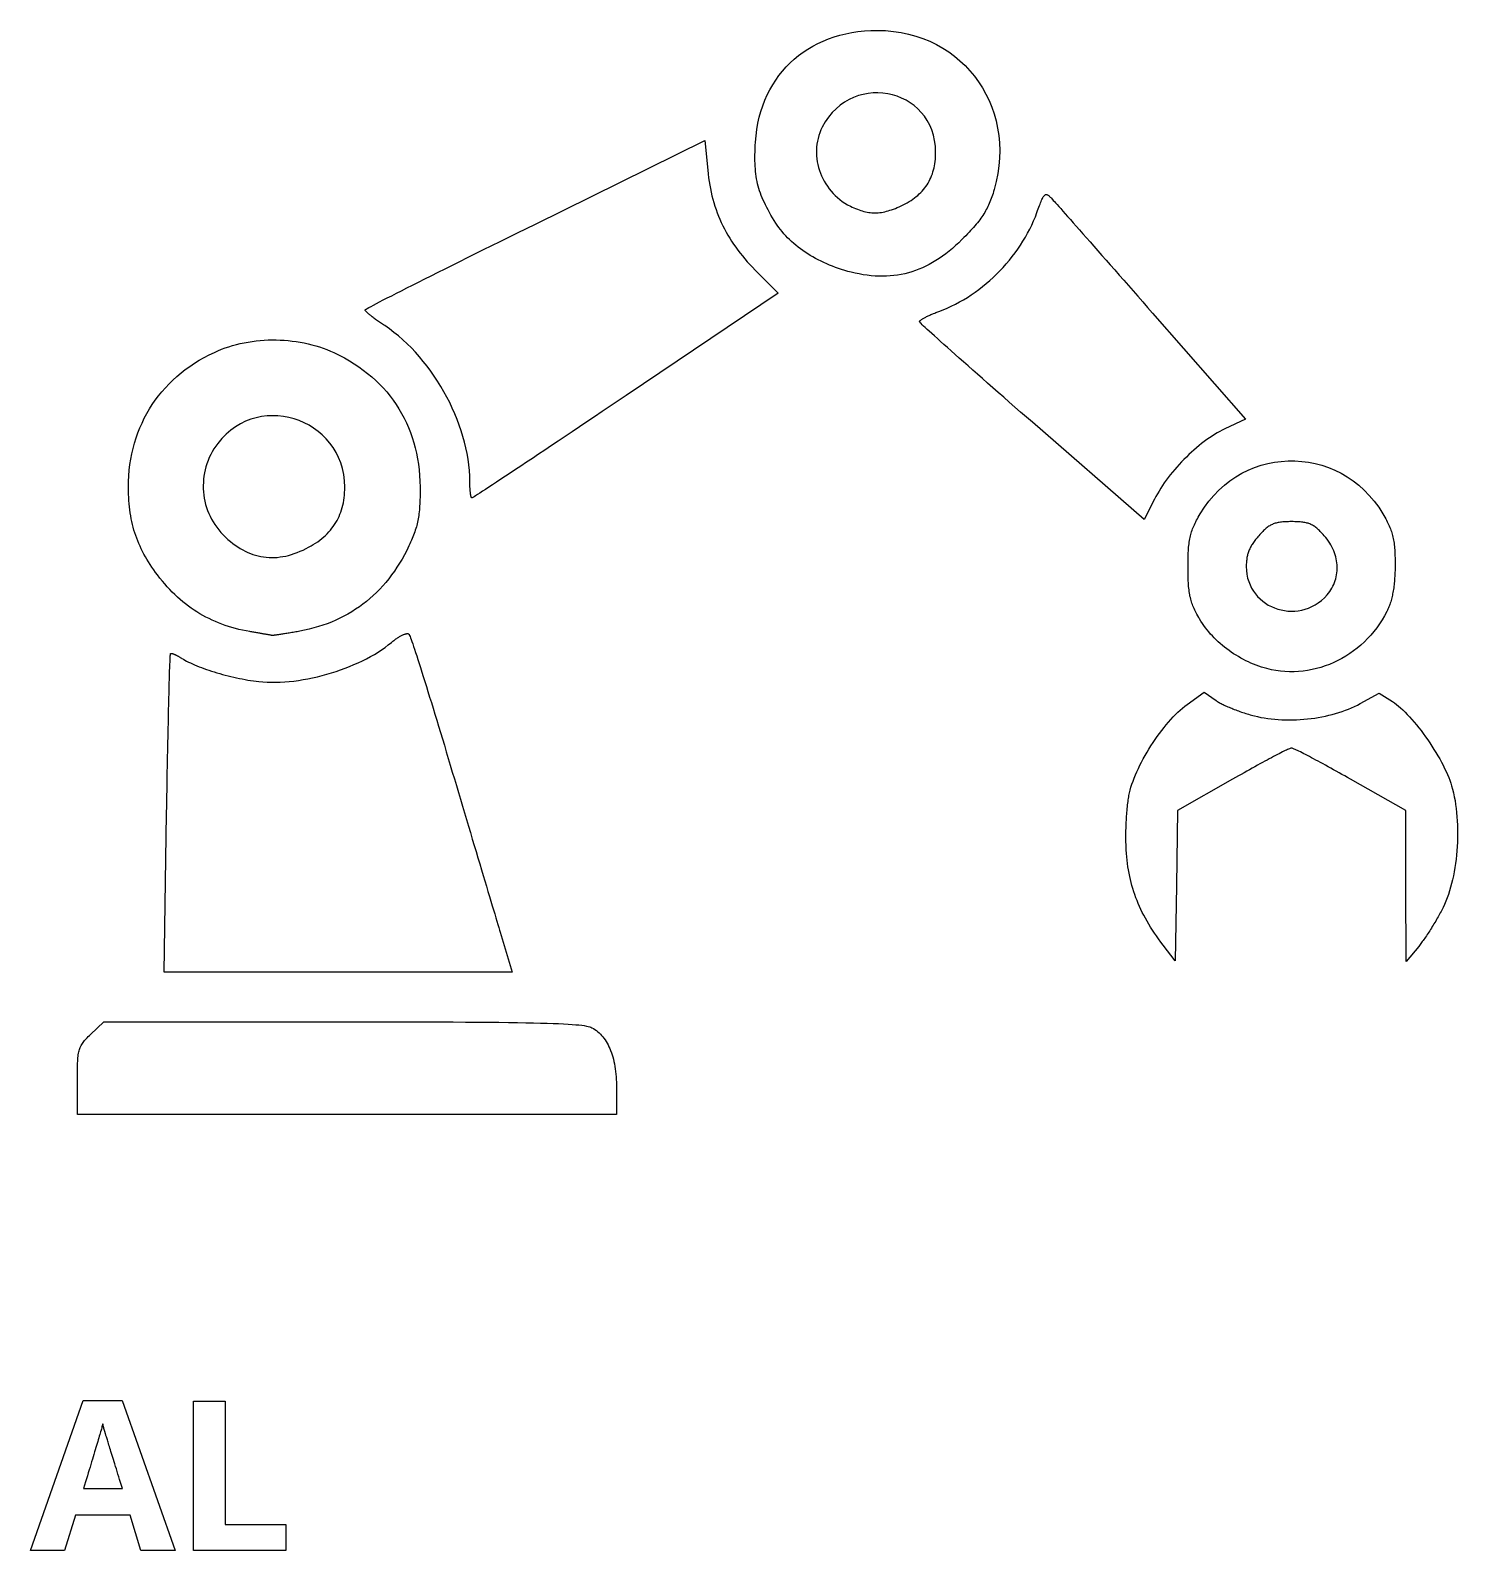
# Model space of a CAD drawing. Extents: x -419 to 419, y -275 to 1047.
# Drawn here: x 180.2 to 417.1, y 187.4 to 439.8 of the extents above; entities that cross this region are included whole.
import ezdxf

# ---------------------------------------------------------------- set-up
doc = ezdxf.new("R2010")
doc.units = 0
doc.layers.get('0').update_dxf_attribs({"linetype": 'CONTINUOUS'})

msp = doc.modelspace()

# ---------------------------------------------------------------- linework, layer by layer
for points in [[(315.93, 399.81), (315.41, 399.96), (314.89, 400.12), (314.38, 400.28), (313.88, 400.46), (313.38, 400.65), (312.89, 400.84), (312.41, 401.05), (311.93, 401.26), (311.47, 401.49), (311.01, 401.72), (310.56, 401.96), (310.12, 402.2), (309.68, 402.46), (309.26, 402.72), (308.85, 402.99), (308.44, 403.27), (308.05, 403.55), (307.66, 403.84), (307.29, 404.14), (306.93, 404.45), (306.58, 404.76), (306.24, 405.08), (305.91, 405.4), (305.6, 405.73), (305.29, 406.06), (305, 406.4), (304.72, 406.75), (304.46, 407.1), (304.21, 407.45), (303.97, 407.81), (303.69, 408.27), (303.41, 408.72), (303.15, 409.16), (302.91, 409.59), (302.67, 410.01), (302.46, 410.42), (302.25, 410.83), (302.06, 411.23), (301.88, 411.62), (301.71, 412.01), (301.55, 412.41), (301.41, 412.79), (301.28, 413.18), (301.16, 413.57), (301.05, 413.96), (300.95, 414.36), (300.86, 414.75), (300.78, 415.15), (300.71, 415.56), (300.65, 415.98), (300.61, 416.4), (300.57, 416.83), (300.54, 417.27), (300.51, 417.72), (300.5, 418.18), (300.5, 418.66), (300.5, 419.15), (300.51, 419.65), (300.53, 420.17), (300.56, 420.71), (300.59, 421.26), (300.68, 422.33), (300.82, 423.38), (301, 424.4), (301.22, 425.39), (301.49, 426.35), (301.8, 427.29), (302.15, 428.21), (302.54, 429.09), (302.97, 429.94), (303.44, 430.77), (303.95, 431.56), (304.49, 432.32), (305.08, 433.05), (305.69, 433.74), (306.34, 434.41), (307.03, 435.03), (307.75, 435.63), (308.5, 436.18), (309.28, 436.7), (310.09, 437.19), (310.93, 437.63), (311.81, 438.04), (312.71, 438.4), (313.63, 438.73), (314.59, 439.01), (315.57, 439.25), (316.57, 439.45), (317.6, 439.61), (318.66, 439.72), (319.73, 439.79), (320.83, 439.82), (322.18, 439.78), (323.49, 439.66), (324.77, 439.47), (326.01, 439.21), (327.22, 438.87), (328.39, 438.47), (329.52, 438.01), (330.61, 437.48), (331.66, 436.89), (332.66, 436.24), (333.61, 435.54), (334.51, 434.78), (335.37, 433.97), (336.17, 433.12), (336.92, 432.21), (337.62, 431.27), (338.25, 430.28), (338.83, 429.25), (339.35, 428.19), (339.8, 427.09), (340.19, 425.96), (340.52, 424.79), (340.77, 423.61), (340.96, 422.39), (341.08, 421.15), (341.12, 419.9), (341.09, 418.62), (340.99, 417.33), (340.8, 416.03), (340.54, 414.71), (340.2, 413.39), (340.1, 413.07), (340.01, 412.76), (339.91, 412.46), (339.81, 412.17), (339.71, 411.89), (339.61, 411.61), (339.5, 411.34), (339.39, 411.08), (339.27, 410.82), (339.16, 410.57), (339.03, 410.32), (338.9, 410.07), (338.77, 409.83), (338.63, 409.58), (338.48, 409.34), (338.32, 409.1), (338.16, 408.86), (337.99, 408.62), (337.81, 408.38), (337.63, 408.13), (337.43, 407.88), (337.22, 407.63), (337.01, 407.37), (336.78, 407.11), (336.54, 406.85), (336.29, 406.57), (336.03, 406.29), (335.76, 406.01), (335.48, 405.71), (335.18, 405.41), (334.86, 405.09), (334.33, 404.57), (333.8, 404.08), (333.26, 403.61), (332.72, 403.16), (332.18, 402.73), (331.63, 402.33), (331.09, 401.95), (330.53, 401.6), (329.98, 401.26), (329.42, 400.95), (328.85, 400.67), (328.29, 400.4), (327.71, 400.16), (327.14, 399.94), (326.55, 399.75), (325.97, 399.57), (325.38, 399.42), (324.78, 399.3), (324.18, 399.19), (323.57, 399.11), (322.95, 399.05), (322.33, 399.01), (321.71, 399), (321.08, 399), (320.44, 399.03), (319.79, 399.08), (319.14, 399.16), (318.48, 399.25), (317.81, 399.37), (317.14, 399.51), (316.45, 399.67), (316.45, 399.67)], [(325.44, 411.02), (325.77, 411.2), (326.09, 411.39), (326.4, 411.58), (326.7, 411.78), (326.99, 411.99), (327.26, 412.21), (327.53, 412.43), (327.78, 412.66), (328.02, 412.9), (328.25, 413.14), (328.47, 413.39), (328.68, 413.65), (328.88, 413.92), (329.06, 414.19), (329.24, 414.47), (329.4, 414.76), (329.55, 415.06), (329.69, 415.36), (329.82, 415.67), (329.94, 415.99), (330.04, 416.31), (330.14, 416.64), (330.22, 416.98), (330.29, 417.33), (330.35, 417.68), (330.41, 418.04), (330.44, 418.41), (330.47, 418.79), (330.49, 419.17), (330.49, 419.56), (330.45, 420.57), (330.32, 421.53), (330.12, 422.44), (329.85, 423.29), (329.5, 424.1), (329.09, 424.86), (328.63, 425.56), (328.11, 426.2), (327.54, 426.8), (326.92, 427.33), (326.26, 427.81), (325.57, 428.23), (324.85, 428.59), (324.09, 428.89), (323.32, 429.12), (322.53, 429.3), (321.73, 429.41), (320.91, 429.46), (320.1, 429.44), (319.28, 429.36), (318.47, 429.2), (317.67, 428.98), (316.88, 428.69), (316.12, 428.33), (315.37, 427.9), (314.66, 427.39), (313.98, 426.81), (313.33, 426.16), (312.73, 425.43), (312.18, 424.62), (311.67, 423.73), (311.46, 423.28), (311.27, 422.83), (311.11, 422.36), (310.97, 421.89), (310.87, 421.41), (310.79, 420.93), (310.74, 420.44), (310.71, 419.96), (310.71, 419.47), (310.73, 418.98), (310.78, 418.5), (310.85, 418.01), (310.94, 417.53), (311.06, 417.06), (311.21, 416.58), (311.37, 416.12), (311.56, 415.66), (311.77, 415.21), (312, 414.77), (312.25, 414.34), (312.53, 413.93), (312.82, 413.52), (313.14, 413.13), (313.47, 412.75), (313.83, 412.39), (314.2, 412.05), (314.59, 411.72), (315, 411.42), (315.43, 411.13), (315.87, 410.87), (316.34, 410.62), (316.63, 410.48), (316.93, 410.34), (317.21, 410.22), (317.5, 410.11), (317.78, 410), (318.05, 409.91), (318.32, 409.83), (318.59, 409.75), (318.86, 409.69), (319.12, 409.63), (319.38, 409.59), (319.64, 409.56), (319.91, 409.53), (320.17, 409.52), (320.43, 409.52), (320.69, 409.52), (320.96, 409.54), (321.22, 409.57), (321.49, 409.6), (321.77, 409.65), (322.04, 409.71), (322.32, 409.78), (322.61, 409.86), (322.89, 409.94), (323.19, 410.04), (323.49, 410.15), (323.8, 410.27), (324.11, 410.4), (324.43, 410.54), (324.76, 410.69), (325.1, 410.85), (325.1, 410.85)], [(253.02, 367.67), (252.89, 368.61), (252.72, 369.55), (252.53, 370.5), (252.3, 371.45), (252.04, 372.39), (251.74, 373.34), (251.42, 374.29), (251.07, 375.23), (250.68, 376.16), (250.27, 377.09), (249.84, 378.01), (249.37, 378.92), (248.88, 379.82), (248.37, 380.7), (247.83, 381.57), (247.27, 382.42), (246.69, 383.25), (246.08, 384.07), (245.46, 384.86), (244.81, 385.63), (244.15, 386.37), (243.47, 387.09), (242.77, 387.79), (242.05, 388.45), (241.32, 389.08), (240.58, 389.68), (239.82, 390.25), (239.05, 390.79), (238.87, 390.91), (238.69, 391.02), (238.52, 391.14), (238.35, 391.26), (238.18, 391.38), (238.02, 391.49), (237.86, 391.61), (237.7, 391.72), (237.55, 391.83), (237.4, 391.94), (237.26, 392.05), (237.12, 392.15), (236.99, 392.25), (236.87, 392.35), (236.75, 392.45), (236.63, 392.54), (236.52, 392.63), (236.42, 392.71), (236.33, 392.8), (236.24, 392.87), (236.16, 392.95), (236.08, 393.02), (236.02, 393.08), (235.96, 393.15), (235.91, 393.2), (235.87, 393.25), (235.83, 393.3), (235.81, 393.34), (235.79, 393.37), (235.79, 393.4), (235.79, 393.43), (235.84, 393.47), (235.96, 393.55), (236.16, 393.66), (236.43, 393.81), (236.78, 393.99), (237.19, 394.21), (237.67, 394.46), (238.21, 394.74), (238.82, 395.06), (239.48, 395.4), (240.21, 395.77), (240.99, 396.17), (241.83, 396.6), (242.72, 397.05), (243.67, 397.52), (244.66, 398.02), (245.7, 398.54), (246.78, 399.09), (247.91, 399.65), (249.08, 400.24), (250.28, 400.84), (251.53, 401.46), (252.81, 402.09), (254.12, 402.75), (255.46, 403.41), (256.84, 404.09), (258.24, 404.79), (259.66, 405.49), (261.11, 406.21), (262.58, 406.93), (264.07, 407.66), (292.2, 421.51), (292.66, 416.6), (292.72, 415.98), (292.8, 415.36), (292.89, 414.75), (292.99, 414.14), (293.1, 413.54), (293.23, 412.95), (293.37, 412.37), (293.52, 411.79), (293.68, 411.22), (293.86, 410.65), (294.04, 410.09), (294.25, 409.54), (294.46, 408.99), (294.69, 408.45), (294.92, 407.91), (295.18, 407.38), (295.44, 406.86), (295.72, 406.34), (296.01, 405.82), (296.31, 405.31), (296.63, 404.81), (296.96, 404.31), (297.31, 403.82), (297.66, 403.33), (298.03, 402.84), (298.42, 402.36), (298.81, 401.88), (299.22, 401.41), (299.65, 400.94), (300.08, 400.48), (300.53, 400.02), (304.37, 396.19), (279.12, 379.19), (277.78, 378.29), (276.46, 377.4), (275.16, 376.52), (273.88, 375.66), (272.62, 374.82), (271.38, 373.99), (270.17, 373.18), (268.99, 372.39), (267.84, 371.62), (266.72, 370.87), (265.63, 370.14), (264.57, 369.44), (263.56, 368.76), (262.58, 368.1), (261.64, 367.48), (260.74, 366.88), (259.89, 366.32), (259.08, 365.78), (258.32, 365.28), (257.6, 364.81), (256.94, 364.37), (256.33, 363.97), (255.78, 363.61), (255.28, 363.29), (254.84, 363), (254.46, 362.76), (254.14, 362.55), (253.89, 362.39), (253.7, 362.28), (253.58, 362.21), (253.52, 362.18), (253.51, 362.19), (253.49, 362.2), (253.47, 362.22), (253.45, 362.24), (253.44, 362.27), (253.42, 362.31), (253.4, 362.36), (253.39, 362.41), (253.37, 362.47), (253.36, 362.53), (253.34, 362.6), (253.33, 362.68), (253.31, 362.76), (253.3, 362.84), (253.29, 362.93), (253.28, 363.03), (253.27, 363.13), (253.25, 363.23), (253.24, 363.34), (253.23, 363.45), (253.23, 363.57), (253.22, 363.69), (253.21, 363.81), (253.2, 363.94), (253.2, 364.07), (253.19, 364.2), (253.19, 364.33), (253.19, 364.47), (253.18, 364.61), (253.18, 364.75), (253.18, 364.9), (253.18, 364.9), (253.16, 365.81), (253.11, 366.74)], [(344.6, 376.44), (343.64, 377.28), (342.7, 378.1), (341.78, 378.91), (340.87, 379.71), (339.98, 380.48), (339.11, 381.25), (338.27, 381.99), (337.45, 382.72), (336.65, 383.42), (335.87, 384.1), (335.13, 384.76), (334.41, 385.4), (333.72, 386.01), (333.06, 386.59), (332.44, 387.15), (331.85, 387.68), (331.29, 388.18), (330.77, 388.65), (330.29, 389.08), (329.84, 389.48), (329.44, 389.85), (329.08, 390.18), (328.76, 390.48), (328.48, 390.73), (328.25, 390.95), (328.07, 391.13), (327.93, 391.27), (327.84, 391.36), (327.81, 391.41), (327.8, 391.44), (327.81, 391.47), (327.82, 391.5), (327.84, 391.54), (327.88, 391.58), (327.92, 391.62), (327.96, 391.67), (328.02, 391.71), (328.09, 391.76), (328.16, 391.81), (328.24, 391.87), (328.32, 391.92), (328.42, 391.98), (328.52, 392.04), (328.62, 392.1), (328.74, 392.16), (328.86, 392.22), (328.98, 392.29), (329.11, 392.35), (329.25, 392.42), (329.39, 392.48), (329.53, 392.55), (329.68, 392.62), (329.84, 392.68), (330, 392.75), (330.16, 392.82), (330.33, 392.89), (330.5, 392.95), (330.67, 393.02), (330.85, 393.09), (331.03, 393.15), (331.72, 393.42), (332.41, 393.71), (333.09, 394.02), (333.77, 394.36), (334.44, 394.72), (335.1, 395.09), (335.76, 395.49), (336.4, 395.91), (337.03, 396.35), (337.66, 396.81), (338.27, 397.28), (338.87, 397.77), (339.47, 398.28), (340.04, 398.81), (340.61, 399.35), (341.16, 399.91), (341.69, 400.47), (342.21, 401.06), (342.72, 401.65), (343.2, 402.26), (343.68, 402.88), (344.13, 403.51), (344.56, 404.16), (344.98, 404.81), (345.38, 405.47), (345.75, 406.14), (346.11, 406.81), (346.44, 407.5), (346.75, 408.19), (347.04, 408.88), (347.3, 409.59), (347.42, 409.91), (347.53, 410.21), (347.63, 410.48), (347.73, 410.74), (347.82, 410.98), (347.91, 411.21), (347.99, 411.41), (348.07, 411.6), (348.14, 411.76), (348.21, 411.91), (348.28, 412.05), (348.35, 412.17), (348.42, 412.27), (348.48, 412.35), (348.54, 412.43), (348.61, 412.48), (348.67, 412.52), (348.73, 412.55), (348.8, 412.57), (348.86, 412.57), (348.93, 412.56), (349, 412.53), (349.08, 412.5), (349.15, 412.45), (349.23, 412.39), (349.31, 412.32), (349.4, 412.24), (349.5, 412.15), (349.59, 412.05), (349.7, 411.94), (349.81, 411.82), (349.9, 411.73), (350.02, 411.59), (350.19, 411.4), (350.4, 411.17), (350.64, 410.89), (350.93, 410.57), (351.24, 410.22), (351.6, 409.82), (351.98, 409.38), (352.4, 408.91), (352.85, 408.4), (353.32, 407.86), (353.83, 407.29), (354.36, 406.68), (354.93, 406.05), (355.51, 405.38), (356.12, 404.69), (356.75, 403.97), (357.4, 403.23), (358.08, 402.46), (358.77, 401.68), (359.48, 400.87), (360.21, 400.04), (360.95, 399.2), (361.71, 398.33), (362.48, 397.46), (363.26, 396.57), (364.05, 395.66), (364.86, 394.75), (365.67, 393.82), (366.49, 392.89), (381.94, 375.27), (378.47, 373.64), (378.05, 373.44), (377.63, 373.22), (377.21, 372.98), (376.79, 372.72), (376.36, 372.45), (375.93, 372.16), (375.5, 371.86), (375.06, 371.54), (374.63, 371.21), (374.21, 370.87), (373.78, 370.51), (373.36, 370.14), (372.94, 369.76), (372.52, 369.38), (372.11, 368.98), (371.7, 368.57), (371.31, 368.16), (370.91, 367.74), (370.53, 367.32), (370.16, 366.89), (369.79, 366.45), (369.44, 366.01), (369.09, 365.57), (368.76, 365.12), (368.44, 364.67), (368.13, 364.23), (367.84, 363.78), (367.56, 363.33), (367.3, 362.88), (367.05, 362.44), (366.82, 361.99), (365.11, 358.58), (346.55, 374.74), (345.57, 375.6)], [(216.06, 340.1), (215.45, 340.23), (214.86, 340.36), (214.27, 340.51), (213.7, 340.67), (213.13, 340.84), (212.57, 341.02), (212.02, 341.22), (211.47, 341.43), (210.94, 341.65), (210.41, 341.89), (209.89, 342.14), (209.38, 342.4), (208.88, 342.67), (208.38, 342.96), (207.89, 343.26), (207.41, 343.57), (206.94, 343.9), (206.47, 344.24), (206.01, 344.59), (205.55, 344.96), (205.11, 345.34), (204.67, 345.73), (204.23, 346.14), (203.8, 346.56), (203.38, 347), (202.97, 347.45), (202.56, 347.92), (202.15, 348.39), (201.75, 348.89), (201.36, 349.4), (201.03, 349.83), (200.72, 350.27), (200.42, 350.7), (200.13, 351.14), (199.85, 351.57), (199.59, 352), (199.33, 352.43), (199.09, 352.87), (198.86, 353.3), (198.65, 353.73), (198.44, 354.17), (198.25, 354.61), (198.06, 355.05), (197.89, 355.5), (197.73, 355.95), (197.58, 356.4), (197.44, 356.85), (197.31, 357.32), (197.19, 357.78), (197.08, 358.25), (196.98, 358.73), (196.89, 359.22), (196.81, 359.71), (196.74, 360.21), (196.68, 360.71), (196.63, 361.23), (196.59, 361.75), (196.56, 362.28), (196.54, 362.82), (196.52, 363.37), (196.52, 363.93), (196.53, 364.9), (196.58, 365.85), (196.65, 366.79), (196.76, 367.71), (196.91, 368.63), (197.08, 369.53), (197.29, 370.41), (197.52, 371.29), (197.79, 372.14), (198.08, 372.99), (198.41, 373.81), (198.77, 374.62), (199.15, 375.42), (199.57, 376.2), (200.01, 376.96), (200.48, 377.7), (200.98, 378.42), (201.51, 379.13), (202.07, 379.81), (202.65, 380.48), (203.26, 381.12), (203.89, 381.75), (204.56, 382.35), (205.25, 382.93), (205.96, 383.49), (206.7, 384.03), (207.47, 384.55), (208.26, 385.04), (209.07, 385.5), (209.91, 385.95), (210.78, 386.36), (211.36, 386.62), (211.96, 386.86), (212.56, 387.09), (213.18, 387.3), (213.81, 387.49), (214.44, 387.66), (215.08, 387.81), (215.72, 387.95), (216.37, 388.07), (217.03, 388.17), (217.69, 388.26), (218.36, 388.32), (219.02, 388.37), (219.69, 388.41), (220.36, 388.42), (221.03, 388.42), (221.7, 388.4), (222.37, 388.37), (223.04, 388.31), (223.71, 388.24), (224.37, 388.15), (225.02, 388.05), (225.68, 387.92), (226.32, 387.78), (226.96, 387.62), (227.6, 387.45), (228.22, 387.25), (228.84, 387.04), (229.45, 386.82), (230.05, 386.57), (230.63, 386.31), (231.51, 385.88), (232.36, 385.43), (233.18, 384.96), (233.97, 384.47), (234.74, 383.96), (235.49, 383.42), (236.2, 382.87), (236.89, 382.29), (237.56, 381.7), (238.19, 381.08), (238.8, 380.44), (239.38, 379.79), (239.93, 379.11), (240.46, 378.41), (240.95, 377.7), (241.42, 376.97), (241.86, 376.22), (242.27, 375.45), (242.65, 374.67), (243.01, 373.86), (243.33, 373.04), (243.63, 372.21), (243.89, 371.35), (244.13, 370.49), (244.33, 369.6), (244.5, 368.7), (244.65, 367.78), (244.76, 366.85), (244.85, 365.91), (244.9, 364.95), (244.92, 363.97), (244.92, 363.52), (244.92, 363.09), (244.92, 362.68), (244.91, 362.28), (244.9, 361.9), (244.89, 361.53), (244.87, 361.18), (244.85, 360.84), (244.83, 360.51), (244.81, 360.19), (244.78, 359.87), (244.74, 359.57), (244.7, 359.28), (244.66, 358.99), (244.61, 358.71), (244.56, 358.43), (244.5, 358.16), (244.44, 357.89), (244.37, 357.62), (244.3, 357.36), (244.22, 357.09), (244.13, 356.82), (244.04, 356.55), (243.94, 356.28), (243.84, 356), (243.73, 355.72), (243.61, 355.44), (243.48, 355.15), (243.35, 354.85), (243.21, 354.54), (243.06, 354.22), (242.7, 353.48), (242.32, 352.75), (241.93, 352.04), (241.52, 351.35), (241.09, 350.67), (240.65, 350.02), (240.2, 349.39), (239.73, 348.77), (239.24, 348.17), (238.74, 347.6), (238.23, 347.04), (237.7, 346.5), (237.16, 345.98), (236.6, 345.48), (236.02, 345), (235.44, 344.55), (234.84, 344.11), (234.22, 343.69), (233.59, 343.28), (232.94, 342.9), (232.29, 342.54), (231.61, 342.2), (230.93, 341.88), (230.23, 341.58), (229.52, 341.3), (228.79, 341.04), (228.05, 340.81), (227.29, 340.59), (226.53, 340.39), (225.75, 340.21), (224.95, 340.05), (224.73, 340.01), (224.51, 339.97), (224.28, 339.93), (224.07, 339.9), (223.85, 339.86), (223.64, 339.82), (223.43, 339.79), (223.22, 339.75), (223.02, 339.72), (222.82, 339.68), (222.63, 339.65), (222.44, 339.62), (222.26, 339.6), (222.09, 339.57), (221.92, 339.54), (221.75, 339.52), (221.6, 339.5), (221.45, 339.47), (221.31, 339.45), (221.17, 339.44), (221.05, 339.42), (220.93, 339.41), (220.82, 339.39), (220.72, 339.38), (220.63, 339.37), (220.55, 339.37), (220.48, 339.36), (220.42, 339.36), (220.37, 339.36), (220.33, 339.36), (220.3, 339.36), (220.27, 339.37), (220.24, 339.37), (220.2, 339.38), (220.15, 339.39), (220.09, 339.4), (220.02, 339.41), (219.95, 339.43), (219.87, 339.44), (219.78, 339.46), (219.69, 339.47), (219.59, 339.49), (219.48, 339.51), (219.37, 339.53), (219.25, 339.55), (219.13, 339.57), (219, 339.59), (218.87, 339.62), (218.74, 339.64), (218.6, 339.66), (218.45, 339.69), (218.3, 339.71), (218.15, 339.74), (218, 339.77), (217.84, 339.79), (217.68, 339.82), (217.51, 339.85), (217.35, 339.88), (217.18, 339.91), (217.01, 339.93), (216.84, 339.96), (216.67, 339.99), (216.67, 339.99)], [(226.42, 353.99), (226.82, 354.21), (227.2, 354.44), (227.57, 354.68), (227.93, 354.92), (228.28, 355.18), (228.61, 355.43), (228.92, 355.7), (229.22, 355.97), (229.51, 356.25), (229.79, 356.54), (230.05, 356.83), (230.29, 357.14), (230.52, 357.45), (230.74, 357.77), (230.95, 358.09), (231.14, 358.43), (231.32, 358.77), (231.48, 359.12), (231.63, 359.48), (231.77, 359.84), (231.9, 360.22), (232.01, 360.6), (232.1, 360.99), (232.19, 361.39), (232.26, 361.8), (232.32, 362.22), (232.36, 362.64), (232.4, 363.08), (232.42, 363.52), (232.42, 363.97), (232.38, 365.04), (232.25, 366.07), (232.04, 367.06), (231.76, 368), (231.4, 368.9), (230.97, 369.75), (230.49, 370.55), (229.94, 371.3), (229.34, 372), (228.69, 372.64), (228, 373.24), (227.26, 373.77), (226.49, 374.25), (225.69, 374.66), (224.86, 375.02), (224, 375.32), (223.12, 375.55), (222.24, 375.71), (221.34, 375.81), (220.43, 375.84), (219.52, 375.8), (218.62, 375.69), (217.72, 375.51), (216.84, 375.25), (215.97, 374.92), (215.12, 374.5), (214.29, 374.01), (213.5, 373.44), (212.74, 372.79), (212.01, 372.06), (211.33, 371.24), (211.01, 370.78), (210.7, 370.32), (210.42, 369.85), (210.17, 369.37), (209.94, 368.88), (209.73, 368.38), (209.55, 367.87), (209.39, 367.36), (209.25, 366.85), (209.14, 366.33), (209.05, 365.81), (208.99, 365.29), (208.95, 364.76), (208.93, 364.23), (208.94, 363.71), (208.97, 363.18), (209.03, 362.66), (209.11, 362.14), (209.21, 361.63), (209.33, 361.12), (209.48, 360.61), (209.65, 360.11), (209.85, 359.62), (210.06, 359.14), (210.31, 358.67), (210.57, 358.2), (210.86, 357.75), (211.17, 357.31), (211.5, 356.88), (211.85, 356.46), (212.23, 356.06), (212.63, 355.68), (213.03, 355.31), (213.43, 354.97), (213.83, 354.64), (214.24, 354.34), (214.65, 354.06), (215.07, 353.8), (215.49, 353.56), (215.91, 353.34), (216.33, 353.14), (216.76, 352.96), (217.19, 352.8), (217.63, 352.67), (218.06, 352.55), (218.51, 352.46), (218.95, 352.38), (219.4, 352.33), (219.85, 352.3), (220.3, 352.28), (220.76, 352.29), (221.22, 352.32), (221.69, 352.38), (222.15, 352.45), (222.62, 352.54), (223.1, 352.65), (223.57, 352.79), (224.05, 352.94), (224.53, 353.12), (225.02, 353.32), (225.51, 353.53), (226, 353.77), (226, 353.77)], [(385.02, 333.97), (384.57, 334.1), (384.13, 334.25), (383.69, 334.42), (383.25, 334.59), (382.82, 334.77), (382.39, 334.96), (381.97, 335.16), (381.56, 335.38), (381.14, 335.6), (380.74, 335.83), (380.34, 336.07), (379.94, 336.32), (379.56, 336.58), (379.18, 336.85), (378.8, 337.12), (378.44, 337.4), (378.08, 337.69), (377.73, 337.99), (377.39, 338.3), (377.06, 338.61), (376.74, 338.93), (376.43, 339.26), (376.12, 339.59), (375.83, 339.93), (375.55, 340.28), (375.28, 340.63), (375.01, 340.99), (374.76, 341.35), (374.53, 341.72), (374.3, 342.09), (374.15, 342.35), (374, 342.61), (373.86, 342.86), (373.73, 343.1), (373.61, 343.34), (373.5, 343.57), (373.39, 343.8), (373.29, 344.02), (373.19, 344.25), (373.11, 344.48), (373.03, 344.7), (372.95, 344.93), (372.88, 345.16), (372.82, 345.39), (372.76, 345.63), (372.7, 345.87), (372.65, 346.11), (372.61, 346.37), (372.57, 346.63), (372.54, 346.9), (372.5, 347.18), (372.48, 347.47), (372.45, 347.78), (372.43, 348.09), (372.42, 348.42), (372.4, 348.76), (372.39, 349.12), (372.39, 349.5), (372.38, 349.89), (372.38, 350.3), (372.38, 350.73), (372.38, 351.16), (372.38, 351.58), (372.39, 351.98), (372.39, 352.35), (372.4, 352.72), (372.42, 353.06), (372.43, 353.39), (372.45, 353.71), (372.48, 354.01), (372.51, 354.31), (372.54, 354.59), (372.57, 354.86), (372.61, 355.13), (372.66, 355.38), (372.71, 355.63), (372.77, 355.87), (372.83, 356.11), (372.89, 356.35), (372.97, 356.58), (373.05, 356.81), (373.13, 357.04), (373.22, 357.27), (373.32, 357.5), (373.43, 357.74), (373.54, 357.98), (373.66, 358.22), (373.79, 358.47), (373.93, 358.72), (374.08, 358.98), (374.23, 359.25), (374.39, 359.53), (375.09, 360.63), (375.85, 361.66), (376.65, 362.61), (377.51, 363.49), (378.41, 364.3), (379.34, 365.03), (380.32, 365.69), (381.33, 366.28), (382.37, 366.8), (383.43, 367.24), (384.52, 367.6), (385.62, 367.9), (386.73, 368.12), (387.86, 368.26), (388.99, 368.34), (390.12, 368.34), (391.25, 368.26), (392.38, 368.12), (393.5, 367.9), (394.6, 367.6), (395.68, 367.24), (396.75, 366.8), (397.78, 366.28), (398.79, 365.69), (399.77, 365.03), (400.71, 364.3), (401.61, 363.49), (402.46, 362.61), (403.27, 361.66), (404.02, 360.63), (404.72, 359.53), (404.88, 359.26), (405.03, 358.99), (405.18, 358.73), (405.31, 358.48), (405.44, 358.24), (405.56, 358), (405.67, 357.76), (405.78, 357.53), (405.87, 357.3), (405.97, 357.07), (406.05, 356.84), (406.13, 356.62), (406.21, 356.39), (406.27, 356.16), (406.34, 355.92), (406.39, 355.69), (406.44, 355.45), (406.49, 355.2), (406.53, 354.95), (406.57, 354.68), (406.6, 354.42), (406.63, 354.14), (406.66, 353.85), (406.68, 353.55), (406.69, 353.24), (406.71, 352.92), (406.72, 352.58), (406.73, 352.23), (406.73, 351.87), (406.74, 351.49), (406.74, 351.09), (406.74, 350.75), (406.73, 350.43), (406.73, 350.11), (406.72, 349.79), (406.7, 349.49), (406.69, 349.19), (406.67, 348.89), (406.65, 348.6), (406.63, 348.32), (406.6, 348.05), (406.58, 347.77), (406.54, 347.51), (406.51, 347.25), (406.47, 346.99), (406.43, 346.74), (406.39, 346.5), (406.34, 346.26), (406.3, 346.03), (406.24, 345.8), (406.19, 345.57), (406.13, 345.35), (406.07, 345.13), (406.01, 344.92), (405.94, 344.71), (405.87, 344.5), (405.8, 344.3), (405.72, 344.1), (405.64, 343.91), (405.56, 343.72), (405.47, 343.53), (405.38, 343.34), (405, 342.63), (404.6, 341.94), (404.17, 341.27), (403.71, 340.62), (403.23, 340), (402.72, 339.4), (402.19, 338.82), (401.64, 338.27), (401.06, 337.75), (400.47, 337.25), (399.86, 336.78), (399.23, 336.34), (398.58, 335.92), (397.92, 335.54), (397.24, 335.18), (396.56, 334.85), (395.86, 334.55), (395.15, 334.28), (394.43, 334.05), (393.7, 333.84), (392.96, 333.67), (392.22, 333.53), (391.48, 333.42), (390.73, 333.35), (389.97, 333.31), (389.22, 333.31), (388.47, 333.34), (387.71, 333.41), (386.96, 333.52), (386.22, 333.66), (385.47, 333.84), (385.47, 333.84)], [(395.69, 346.37), (395.89, 346.65), (396.08, 346.93), (396.26, 347.22), (396.42, 347.52), (396.56, 347.83), (396.69, 348.13), (396.8, 348.45), (396.89, 348.77), (396.97, 349.09), (397.03, 349.41), (397.08, 349.74), (397.11, 350.08), (397.13, 350.41), (397.13, 350.74), (397.11, 351.08), (397.08, 351.42), (397.03, 351.75), (396.96, 352.09), (396.89, 352.43), (396.79, 352.76), (396.68, 353.09), (396.55, 353.42), (396.41, 353.75), (396.25, 354.07), (396.08, 354.39), (395.89, 354.7), (395.69, 355.01), (395.47, 355.32), (395.23, 355.62), (394.98, 355.91), (394.81, 356.1), (394.65, 356.28), (394.49, 356.45), (394.33, 356.61), (394.18, 356.76), (394.04, 356.9), (393.89, 357.03), (393.75, 357.15), (393.61, 357.27), (393.46, 357.37), (393.32, 357.47), (393.18, 357.56), (393.04, 357.65), (392.89, 357.73), (392.75, 357.8), (392.6, 357.86), (392.44, 357.92), (392.29, 357.97), (392.12, 358.02), (391.96, 358.06), (391.78, 358.1), (391.6, 358.13), (391.41, 358.16), (391.21, 358.18), (391.01, 358.2), (390.79, 358.22), (390.57, 358.23), (390.33, 358.24), (390.09, 358.24), (389.83, 358.25), (389.56, 358.25), (389.29, 358.25), (389.03, 358.24), (388.78, 358.24), (388.55, 358.23), (388.32, 358.22), (388.11, 358.2), (387.9, 358.18), (387.7, 358.16), (387.51, 358.13), (387.33, 358.1), (387.16, 358.06), (386.99, 358.02), (386.83, 357.97), (386.67, 357.92), (386.52, 357.86), (386.37, 357.8), (386.22, 357.73), (386.07, 357.65), (385.93, 357.56), (385.79, 357.47), (385.65, 357.37), (385.51, 357.27), (385.37, 357.15), (385.22, 357.03), (385.08, 356.9), (384.93, 356.76), (384.78, 356.61), (384.62, 356.45), (384.46, 356.28), (384.3, 356.1), (384.13, 355.91), (383.98, 355.74), (383.84, 355.58), (383.71, 355.42), (383.58, 355.26), (383.46, 355.1), (383.34, 354.94), (383.23, 354.79), (383.13, 354.63), (383.03, 354.48), (382.93, 354.33), (382.84, 354.17), (382.76, 354.02), (382.68, 353.86), (382.61, 353.71), (382.54, 353.56), (382.48, 353.4), (382.42, 353.24), (382.36, 353.09), (382.31, 352.93), (382.27, 352.77), (382.23, 352.6), (382.19, 352.44), (382.16, 352.27), (382.13, 352.1), (382.11, 351.93), (382.08, 351.75), (382.07, 351.57), (382.06, 351.39), (382.05, 351.2), (382.04, 351.01), (382.04, 350.82), (382.07, 350.15), (382.15, 349.51), (382.27, 348.89), (382.45, 348.31), (382.67, 347.75), (382.93, 347.22), (383.23, 346.72), (383.56, 346.25), (383.93, 345.81), (384.34, 345.41), (384.77, 345.04), (385.22, 344.7), (385.7, 344.4), (386.21, 344.14), (386.72, 343.91), (387.26, 343.73), (387.81, 343.58), (388.37, 343.47), (388.94, 343.4), (389.51, 343.37), (390.09, 343.39), (390.67, 343.45), (391.24, 343.56), (391.81, 343.71), (392.38, 343.9), (392.93, 344.15), (393.47, 344.44), (394, 344.78), (394.51, 345.17), (395, 345.61), (395.46, 346.1), (395.46, 346.1)], [(202.88, 311.14), (202.9, 312.51), (202.92, 313.87), (202.95, 315.2), (202.97, 316.51), (202.99, 317.8), (203.02, 319.06), (203.04, 320.29), (203.07, 321.49), (203.09, 322.65), (203.11, 323.79), (203.14, 324.88), (203.16, 325.94), (203.19, 326.96), (203.21, 327.94), (203.23, 328.87), (203.25, 329.76), (203.28, 330.59), (203.3, 331.38), (203.32, 332.12), (203.34, 332.81), (203.36, 333.44), (203.38, 334.01), (203.4, 334.53), (203.42, 334.98), (203.44, 335.37), (203.45, 335.7), (203.47, 335.96), (203.48, 336.16), (203.5, 336.28), (203.51, 336.33), (203.53, 336.34), (203.55, 336.35), (203.57, 336.36), (203.6, 336.36), (203.63, 336.37), (203.66, 336.36), (203.7, 336.36), (203.74, 336.35), (203.79, 336.34), (203.84, 336.33), (203.89, 336.31), (203.94, 336.3), (204, 336.28), (204.06, 336.25), (204.13, 336.23), (204.19, 336.2), (204.26, 336.17), (204.33, 336.14), (204.4, 336.1), (204.48, 336.07), (204.55, 336.03), (204.63, 335.99), (204.71, 335.95), (204.79, 335.9), (204.87, 335.86), (204.95, 335.81), (205.04, 335.76), (205.12, 335.71), (205.21, 335.66), (205.3, 335.6), (205.38, 335.55), (205.63, 335.39), (205.89, 335.24), (206.18, 335.08), (206.48, 334.93), (206.8, 334.78), (207.14, 334.62), (207.49, 334.47), (207.86, 334.31), (208.24, 334.16), (208.63, 334.01), (209.04, 333.86), (209.46, 333.72), (209.88, 333.57), (210.32, 333.43), (210.76, 333.29), (211.21, 333.15), (211.67, 333.02), (212.13, 332.89), (212.59, 332.77), (213.06, 332.65), (213.53, 332.53), (214, 332.42), (214.47, 332.32), (214.95, 332.22), (215.41, 332.12), (215.88, 332.03), (216.34, 331.95), (216.8, 331.88), (217.26, 331.81), (217.7, 331.75), (218.14, 331.69), (218.82, 331.63), (219.52, 331.59), (220.23, 331.57), (220.96, 331.57), (221.7, 331.59), (222.45, 331.64), (223.21, 331.7), (223.97, 331.78), (224.75, 331.89), (225.52, 332.01), (226.31, 332.15), (227.09, 332.31), (227.87, 332.49), (228.65, 332.69), (229.43, 332.9), (230.2, 333.13), (230.97, 333.37), (231.73, 333.63), (232.48, 333.9), (233.22, 334.19), (233.95, 334.5), (234.66, 334.81), (235.35, 335.14), (236.03, 335.48), (236.69, 335.84), (237.33, 336.2), (237.95, 336.58), (238.54, 336.97), (239.11, 337.37), (239.65, 337.77), (240.17, 338.19), (240.29, 338.3), (240.42, 338.4), (240.55, 338.5), (240.67, 338.59), (240.8, 338.68), (240.92, 338.77), (241.04, 338.86), (241.16, 338.94), (241.28, 339.02), (241.4, 339.09), (241.52, 339.16), (241.63, 339.22), (241.74, 339.29), (241.85, 339.34), (241.95, 339.39), (242.06, 339.44), (242.16, 339.49), (242.25, 339.52), (242.34, 339.56), (242.43, 339.59), (242.52, 339.61), (242.6, 339.63), (242.67, 339.64), (242.74, 339.65), (242.81, 339.65), (242.87, 339.65), (242.93, 339.64), (242.98, 339.63), (243.02, 339.61), (243.06, 339.59), (243.09, 339.56), (243.13, 339.49), (243.19, 339.37), (243.26, 339.2), (243.34, 338.96), (243.45, 338.68), (243.56, 338.35), (243.7, 337.96), (243.84, 337.53), (244, 337.05), (244.17, 336.52), (244.36, 335.96), (244.56, 335.35), (244.76, 334.7), (244.98, 334.01), (245.21, 333.28), (245.45, 332.52), (245.7, 331.72), (245.96, 330.89), (246.23, 330.03), (246.51, 329.13), (246.79, 328.21), (247.08, 327.27), (247.38, 326.3), (247.68, 325.3), (247.99, 324.28), (248.3, 323.25), (248.62, 322.19), (248.95, 321.11), (249.27, 320.02), (249.6, 318.92), (249.94, 317.8), (250.27, 316.67), (250.61, 315.54), (250.95, 314.41), (251.28, 313.28), (251.62, 312.15), (251.96, 311.03), (252.29, 309.91), (252.62, 308.8), (252.95, 307.7), (253.27, 306.61), (253.59, 305.54), (253.91, 304.48), (254.22, 303.45), (254.52, 302.43), (254.82, 301.43), (255.11, 300.46), (255.39, 299.51), (255.67, 298.59), (255.93, 297.7), (256.19, 296.84), (256.43, 296.02), (256.67, 295.23), (256.89, 294.48), (257.11, 293.77), (257.31, 293.1), (257.5, 292.47), (257.67, 291.89), (257.83, 291.36), (257.97, 290.87), (258.1, 290.44), (258.22, 290.06), (260.21, 283.44), (202.43, 283.44), (202.85, 309.75)], [(366.81, 289.94), (366.48, 290.44), (366.17, 290.93), (365.87, 291.42), (365.58, 291.9), (365.31, 292.39), (365.04, 292.88), (364.79, 293.36), (364.56, 293.85), (364.33, 294.34), (364.12, 294.83), (363.91, 295.32), (363.72, 295.81), (363.54, 296.31), (363.38, 296.8), (363.22, 297.31), (363.07, 297.81), (362.94, 298.32), (362.81, 298.83), (362.7, 299.35), (362.59, 299.88), (362.5, 300.41), (362.41, 300.95), (362.34, 301.49), (362.27, 302.04), (362.21, 302.6), (362.17, 303.17), (362.13, 303.74), (362.11, 304.04), (362.1, 304.35), (362.09, 304.67), (362.08, 304.99), (362.07, 305.32), (362.07, 305.65), (362.07, 305.98), (362.07, 306.31), (362.08, 306.65), (362.08, 306.99), (362.09, 307.33), (362.1, 307.67), (362.11, 308.01), (362.13, 308.34), (362.14, 308.68), (362.16, 309.01), (362.18, 309.34), (362.21, 309.66), (362.23, 309.98), (362.26, 310.3), (362.29, 310.61), (362.32, 310.91), (362.35, 311.21), (362.38, 311.49), (362.42, 311.77), (362.45, 312.04), (362.49, 312.3), (362.53, 312.54), (362.58, 312.78), (362.62, 313.01), (362.67, 313.22), (362.78, 313.68), (362.91, 314.16), (363.07, 314.66), (363.25, 315.16), (363.44, 315.67), (363.65, 316.19), (363.88, 316.72), (364.13, 317.25), (364.39, 317.79), (364.67, 318.33), (364.95, 318.87), (365.26, 319.41), (365.57, 319.95), (365.89, 320.49), (366.23, 321.02), (366.57, 321.55), (366.92, 322.07), (367.28, 322.58), (367.65, 323.09), (368.02, 323.58), (368.39, 324.06), (368.77, 324.52), (369.16, 324.97), (369.54, 325.41), (369.93, 325.83), (370.31, 326.23), (370.7, 326.6), (371.08, 326.96), (371.46, 327.29), (371.84, 327.6), (372.22, 327.88), (375.06, 329.94), (377.04, 328.53), (377.15, 328.45), (377.28, 328.37), (377.41, 328.29), (377.55, 328.21), (377.7, 328.13), (377.86, 328.04), (378.03, 327.96), (378.2, 327.87), (378.39, 327.78), (378.58, 327.69), (378.77, 327.6), (378.98, 327.51), (379.18, 327.43), (379.4, 327.34), (379.62, 327.25), (379.84, 327.16), (380.06, 327.07), (380.29, 326.98), (380.53, 326.9), (380.76, 326.81), (381, 326.73), (381.24, 326.64), (381.48, 326.56), (381.72, 326.48), (381.96, 326.41), (382.2, 326.33), (382.44, 326.26), (382.68, 326.19), (382.92, 326.12), (383.15, 326.06), (383.39, 326), (383.93, 325.87), (384.48, 325.75), (385.04, 325.65), (385.61, 325.56), (386.18, 325.49), (386.77, 325.43), (387.36, 325.38), (387.95, 325.35), (388.55, 325.33), (389.16, 325.32), (389.76, 325.33), (390.37, 325.35), (390.98, 325.38), (391.59, 325.43), (392.19, 325.48), (392.8, 325.55), (393.4, 325.63), (394, 325.73), (394.59, 325.84), (395.17, 325.96), (395.75, 326.09), (396.32, 326.23), (396.88, 326.38), (397.43, 326.55), (397.98, 326.73), (398.5, 326.92), (399.02, 327.12), (399.52, 327.33), (400.01, 327.55), (400.48, 327.78), (400.94, 328.03), (404.08, 329.78), (406.29, 328.38), (406.62, 328.16), (406.96, 327.91), (407.31, 327.63), (407.66, 327.32), (408.03, 326.98), (408.4, 326.62), (408.77, 326.24), (409.15, 325.83), (409.53, 325.41), (409.91, 324.97), (410.29, 324.51), (410.67, 324.03), (411.05, 323.55), (411.42, 323.05), (411.79, 322.54), (412.15, 322.02), (412.51, 321.5), (412.86, 320.97), (413.2, 320.44), (413.53, 319.91), (413.84, 319.37), (414.15, 318.84), (414.44, 318.31), (414.71, 317.79), (414.97, 317.27), (415.22, 316.76), (415.44, 316.27), (415.64, 315.78), (415.83, 315.3), (415.99, 314.84), (416.13, 314.4), (416.29, 313.81), (416.44, 313.2), (416.57, 312.57), (416.69, 311.93), (416.79, 311.27), (416.88, 310.61), (416.95, 309.93), (417.01, 309.24), (417.06, 308.55), (417.09, 307.85), (417.11, 307.14), (417.11, 306.43), (417.11, 305.72), (417.08, 305.01), (417.05, 304.29), (417, 303.59), (416.93, 302.88), (416.86, 302.18), (416.77, 301.49), (416.66, 300.8), (416.55, 300.12), (416.42, 299.46), (416.28, 298.8), (416.13, 298.16), (415.96, 297.54), (415.78, 296.93), (415.59, 296.34), (415.39, 295.76), (415.17, 295.21), (414.94, 294.68), (414.7, 294.18), (414.6, 293.97), (414.49, 293.75), (414.37, 293.53), (414.25, 293.31), (414.13, 293.08), (414, 292.85), (413.88, 292.62), (413.75, 292.39), (413.61, 292.16), (413.48, 291.93), (413.34, 291.7), (413.2, 291.46), (413.06, 291.23), (412.92, 291), (412.78, 290.77), (412.64, 290.55), (412.49, 290.32), (412.35, 290.1), (412.21, 289.89), (412.07, 289.68), (411.93, 289.47), (411.79, 289.26), (411.66, 289.07), (411.52, 288.87), (411.39, 288.69), (411.26, 288.51), (411.13, 288.34), (411.01, 288.18), (410.89, 288.02), (410.77, 287.87), (410.66, 287.73), (408.57, 285.23), (408.54, 297.76), (408.52, 310.28), (399.35, 315.47), (398.87, 315.75), (398.39, 316.02), (397.91, 316.29), (397.44, 316.55), (396.98, 316.81), (396.52, 317.06), (396.07, 317.31), (395.63, 317.55), (395.2, 317.79), (394.78, 318.01), (394.38, 318.24), (393.98, 318.45), (393.59, 318.66), (393.22, 318.86), (392.86, 319.05), (392.52, 319.23), (392.19, 319.4), (391.88, 319.57), (391.58, 319.72), (391.3, 319.86), (391.04, 320), (390.79, 320.12), (390.57, 320.23), (390.36, 320.33), (390.18, 320.42), (390.01, 320.49), (389.87, 320.55), (389.75, 320.6), (389.66, 320.64), (389.59, 320.66), (389.54, 320.66), (389.49, 320.66), (389.42, 320.64), (389.33, 320.6), (389.21, 320.55), (389.07, 320.49), (388.9, 320.42), (388.72, 320.33), (388.52, 320.23), (388.29, 320.12), (388.05, 320), (387.79, 319.86), (387.51, 319.72), (387.21, 319.57), (386.9, 319.4), (386.57, 319.23), (386.23, 319.05), (385.87, 318.86), (385.5, 318.66), (385.12, 318.45), (384.72, 318.24), (384.32, 318.01), (383.9, 317.79), (383.47, 317.55), (383.03, 317.31), (382.59, 317.06), (382.13, 316.81), (381.67, 316.55), (381.21, 316.29), (380.73, 316.02), (380.25, 315.75), (379.77, 315.47), (370.64, 310.28), (370.44, 297.81), (370.23, 285.34), (368.24, 287.94), (367.86, 288.45), (367.5, 288.95), (367.14, 289.45)], [(188.05, 266.38), (188.05, 266.82), (188.05, 267.23), (188.06, 267.62), (188.07, 267.99), (188.08, 268.33), (188.1, 268.65), (188.12, 268.95), (188.14, 269.23), (188.17, 269.49), (188.2, 269.74), (188.24, 269.97), (188.28, 270.19), (188.33, 270.4), (188.39, 270.59), (188.45, 270.78), (188.52, 270.96), (188.6, 271.13), (188.68, 271.29), (188.78, 271.45), (188.88, 271.61), (188.99, 271.77), (189.11, 271.92), (189.24, 272.08), (189.38, 272.24), (189.53, 272.4), (189.69, 272.56), (189.86, 272.74), (190.04, 272.92), (190.24, 273.1), (192.43, 275.21), (232.01, 275.21), (235.07, 275.21), (237.99, 275.2), (240.75, 275.2), (243.37, 275.2), (245.85, 275.19), (248.19, 275.18), (250.4, 275.17), (252.48, 275.16), (254.43, 275.15), (256.26, 275.14), (257.98, 275.12), (259.58, 275.1), (261.07, 275.08), (262.45, 275.05), (263.73, 275.03), (264.91, 275), (266, 274.97), (267, 274.94), (267.91, 274.9), (268.74, 274.86), (269.48, 274.82), (270.16, 274.77), (270.76, 274.72), (271.29, 274.67), (271.76, 274.62), (272.17, 274.56), (272.52, 274.49), (272.82, 274.43), (273.07, 274.36), (273.28, 274.29), (273.45, 274.21), (273.7, 274.06), (273.95, 273.91), (274.18, 273.74), (274.41, 273.56), (274.63, 273.36), (274.85, 273.15), (275.05, 272.93), (275.25, 272.7), (275.44, 272.46), (275.62, 272.2), (275.8, 271.93), (275.96, 271.65), (276.12, 271.36), (276.27, 271.05), (276.41, 270.74), (276.55, 270.41), (276.67, 270.07), (276.79, 269.72), (276.9, 269.36), (277, 268.98), (277.09, 268.6), (277.17, 268.2), (277.25, 267.8), (277.31, 267.38), (277.37, 266.96), (277.42, 266.52), (277.46, 266.07), (277.49, 265.61), (277.51, 265.15), (277.52, 264.67), (277.53, 264.18), (277.53, 259.82), (188.05, 259.82), (188.05, 265.41), (188.05, 265.91)], [(196.78, 193.3), (187.72, 193.3), (185.92, 187.4), (180.25, 187.4), (189.02, 212.3), (195.46, 212.3), (204.26, 187.4), (198.58, 187.4)], [(207.31, 212.19), (212.58, 212.19), (212.58, 191.74), (222.65, 191.74), (222.65, 187.4), (207.31, 187.4)], [(195.36, 198.22), (195.21, 198.71), (195.06, 199.2), (194.91, 199.66), (194.77, 200.11), (194.64, 200.55), (194.51, 200.98), (194.38, 201.38), (194.26, 201.78), (194.14, 202.16), (194.02, 202.52), (193.92, 202.88), (193.81, 203.21), (193.71, 203.53), (193.62, 203.84), (193.53, 204.13), (193.44, 204.41), (193.36, 204.68), (193.28, 204.92), (193.21, 205.16), (193.14, 205.38), (193.08, 205.58), (193.02, 205.78), (192.96, 205.95), (192.91, 206.11), (192.87, 206.26), (192.83, 206.4), (192.79, 206.51), (192.76, 206.62), (192.73, 206.71), (192.71, 206.78), (192.69, 206.85), (192.67, 206.92), (192.65, 206.98), (192.63, 207.05), (192.61, 207.11), (192.6, 207.17), (192.58, 207.24), (192.56, 207.3), (192.54, 207.36), (192.53, 207.42), (192.51, 207.47), (192.49, 207.53), (192.48, 207.59), (192.46, 207.64), (192.45, 207.7), (192.43, 207.75), (192.42, 207.8), (192.41, 207.86), (192.39, 207.91), (192.38, 207.96), (192.37, 208.01), (192.35, 208.05), (192.34, 208.1), (192.33, 208.15), (192.32, 208.19), (192.31, 208.24), (192.3, 208.28), (192.29, 208.32), (192.28, 208.37), (192.27, 208.41), (192.26, 208.45), (192.22, 208.3), (192.18, 208.14), (192.13, 207.97), (192.08, 207.78), (192.03, 207.58), (191.97, 207.37), (191.9, 207.14), (191.83, 206.9), (191.76, 206.65), (191.68, 206.38), (191.6, 206.1), (191.51, 205.81), (191.42, 205.5), (191.33, 205.18), (191.23, 204.85), (191.12, 204.5), (191.02, 204.14), (190.9, 203.77), (190.79, 203.38), (190.67, 202.98), (190.54, 202.57), (190.41, 202.14), (190.28, 201.7), (190.14, 201.25), (190, 200.78), (189.85, 200.3), (189.7, 199.81), (189.54, 199.31), (189.38, 198.79), (189.22, 198.25), (189.05, 197.71), (195.52, 197.71)]]:
    msp.add_lwpolyline(points, close=True)

doc.saveas('drawing.dxf')
